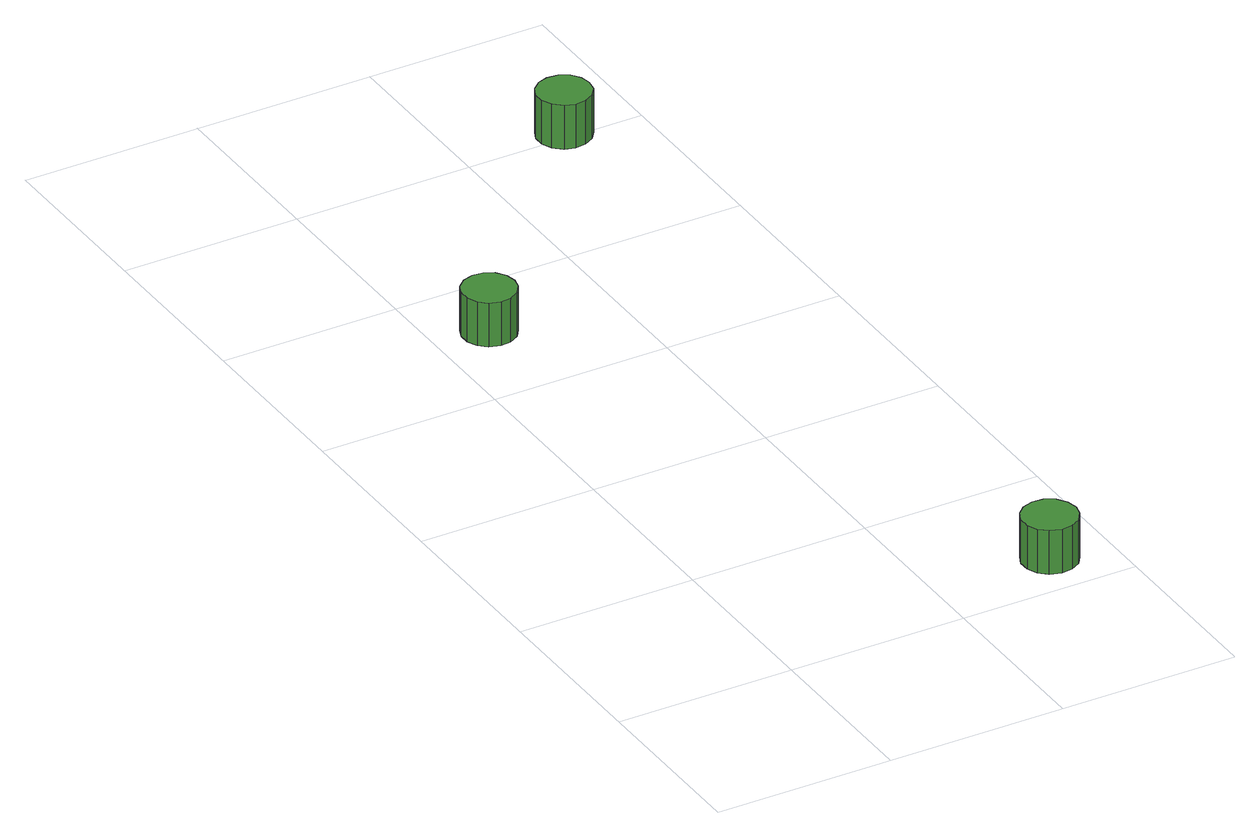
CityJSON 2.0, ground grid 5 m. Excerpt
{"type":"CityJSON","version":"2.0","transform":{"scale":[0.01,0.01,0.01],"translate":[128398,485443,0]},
"CityObjects":{
"tree1":{"type":"SolitaryVegetationObject","attributes":{"function":"something"},"geometry":[{"type":"MultiSurface","lod":"1","boundaries":[[[0,1,2,3,4,5,6,7,8,9,10,11,12,13,14]],[[15,16,17,18,19,20,21,22,23,24,25,26,27,28,29]],[[0,29,28,1]],[[1,28,27,2]],[[2,27,26,3]],[[3,26,25,4]],[[4,25,24,5]],[[5,24,23,6]],[[6,23,22,7]],[[7,22,21,8]],[[8,21,20,9]],[[9,20,19,10]],[[10,19,18,11]],[[11,18,17,12]],[[12,17,16,13]],[[13,16,15,14]],[[14,15,29,0]]]}]},
"tree2":{"type":"SolitaryVegetationObject","attributes":{"function":"something"},"geometry":[{"type":"MultiSurface","lod":"1","boundaries":[[[30,31,32,33,34,35,36,37,38,39,40,41,42,43,44]],[[45,46,47,48,49,50,51,52,53,54,55,56,57,58,59]],[[30,59,58,31]],[[31,58,57,32]],[[32,57,56,33]],[[33,56,55,34]],[[34,55,54,35]],[[35,54,53,36]],[[36,53,52,37]],[[37,52,51,38]],[[38,51,50,39]],[[39,50,49,40]],[[40,49,48,41]],[[41,48,47,42]],[[42,47,46,43]],[[43,46,45,44]],[[44,45,59,30]]]}]},
"tree3":{"type":"SolitaryVegetationObject","attributes":{"function":"something"},"geometry":[{"type":"MultiSurface","lod":"1","boundaries":[[[60,61,62,63,64,65,66,67,68,69,70,71,72,73,74]],[[75,76,77,78,79,80,81,82,83,84,85,86,87,88,89]],[[60,89,88,61]],[[61,88,87,62]],[[62,87,86,63]],[[63,86,85,64]],[[64,85,84,65]],[[65,84,83,66]],[[66,83,82,67]],[[67,82,81,68]],[[68,81,80,69]],[[69,80,79,70]],[[70,79,78,71]],[[71,78,77,72]],[[72,77,76,73]],[[73,76,75,74]],[[74,75,89,60]]]}]}
},
"vertices":[
[225,1790,182],[219,1820,182],[201,1845,182],[174,1860,182],[144,1863,182],[114,1854,182],[91,1833,182],[79,1805,182],[79,1774,182],[91,1746,182],[114,1726,182],[144,1716,182],[174,1719,182],[201,1735,182],[219,1760,182],[219,1760,53],[201,1735,53],[174,1719,53],[144,1716,53],[114,1726,53],[91,1746,53],[79,1774,53],[79,1805,53],[91,1833,53],[114,1854,53],[144,1863,53],[174,1860,53],[201,1845,53],[219,1820,53],[225,1790,53],
[900,128,192],[893,159,192],[875,185,192],[847,201,192],[816,204,192],[785,194,192],[762,173,192],[749,144,192],[749,112,192],[762,83,192],[785,62,192],[816,52,192],[847,56,192],[875,71,192],[893,97,192],[893,97,63],[875,71,63],[847,56,63],[816,52,63],[785,62,63],[762,83,63],[749,112,63],[749,144,63],[762,173,63],[785,194,63],[816,204,63],[847,201,63],[875,185,63],[893,159,63],[900,128,63],
[856,2510,189],[850,2540,189],[832,2565,189],[805,2580,189],[774,2583,189],[745,2574,189],[722,2553,189],[709,2525,189],[709,2494,189],[722,2466,189],[745,2445,189],[774,2436,189],[805,2439,189],[832,2454,189],[850,2479,189],[850,2479,60],[832,2454,60],[805,2439,60],[774,2436,60],[745,2445,60],[722,2466,60],[709,2494,60],[709,2525,60],[722,2553,60],[745,2574,60],[774,2583,60],[805,2580,60],[832,2565,60],[850,2540,60],[856,2510,60]
]}
